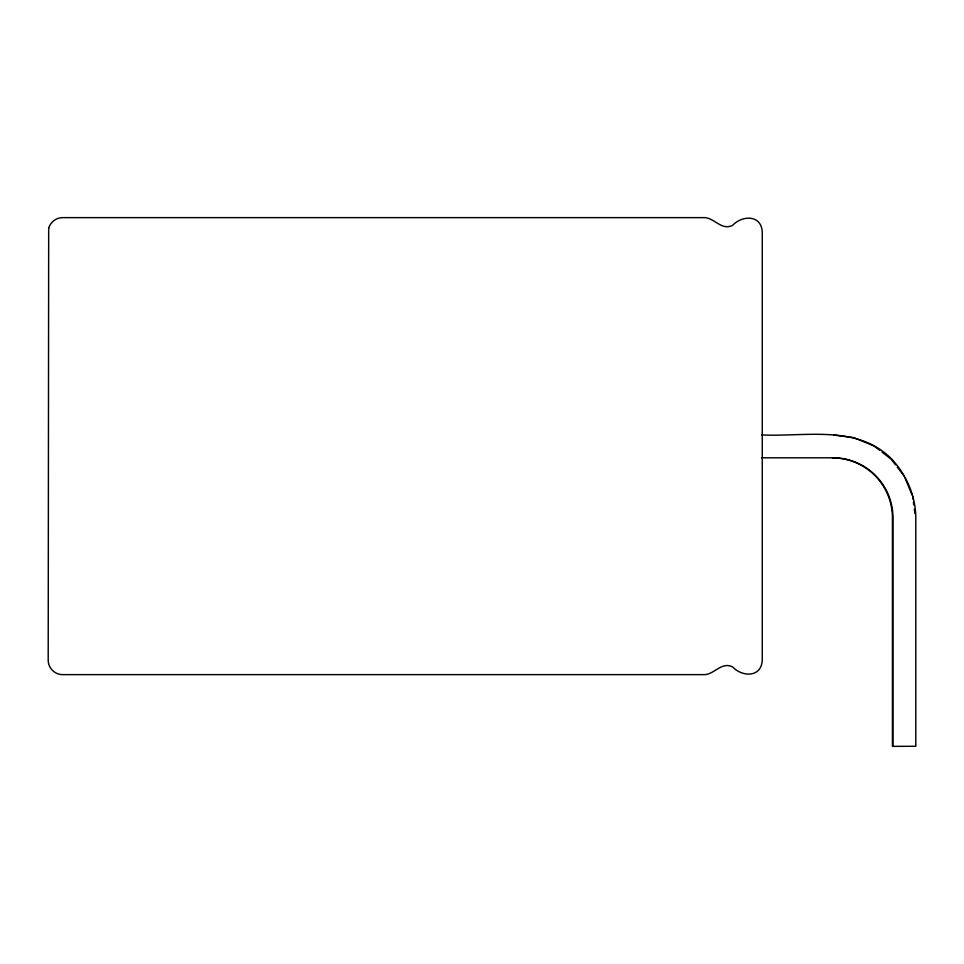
<?xml version="1.0" encoding="UTF-8"?>
<svg xmlns="http://www.w3.org/2000/svg" width="964" height="964" viewBox="0 0 964 964"><rect width="100%" height="100%" fill="white"/><g stroke="black" fill="none" stroke-linecap="round" stroke-linejoin="round"><path stroke-width="1.45" d="M761.56 434.933C804.928 437.053 857.43 424.172 891.676 459.057C906.244 474.649 915.185 494.845 915.8 516.27L915.8 746.269L892.435 746.365L892.435 517.861A59.985 59.985 0 0 0 832.45 457.888M761.56 457.792L832.968 457.792A59.985 59.985 0 0 1 892.953 517.764L892.953 746.269M833.944 435.041L853.935 437.668L873.962 445.958L879.698 450.357M881.988 452.116L891.158 459.153L895.556 464.889M897.315 467.178L904.353 476.349M904.907 477.686L912.101 495.038M912.655 496.376L913.029 499.232M913.402 502.087L913.776 504.943M914.342 509.233L914.908 513.511M48.682 228.215L48.2 660.352C48.152 667.992 54.84 674.679 62.479 674.631L705.13 674.631C714.758 673.788 721.964 661.376 732.688 666.98C742.172 677.053 761.259 677.752 762.259 660.352L762.259 231.914C761.259 214.514 742.172 215.213 732.688 225.287C721.964 230.89 714.758 218.479 705.13 217.635L62.479 217.635C56.165 217.671 50.357 222.13 48.682 228.215"/></g></svg>
